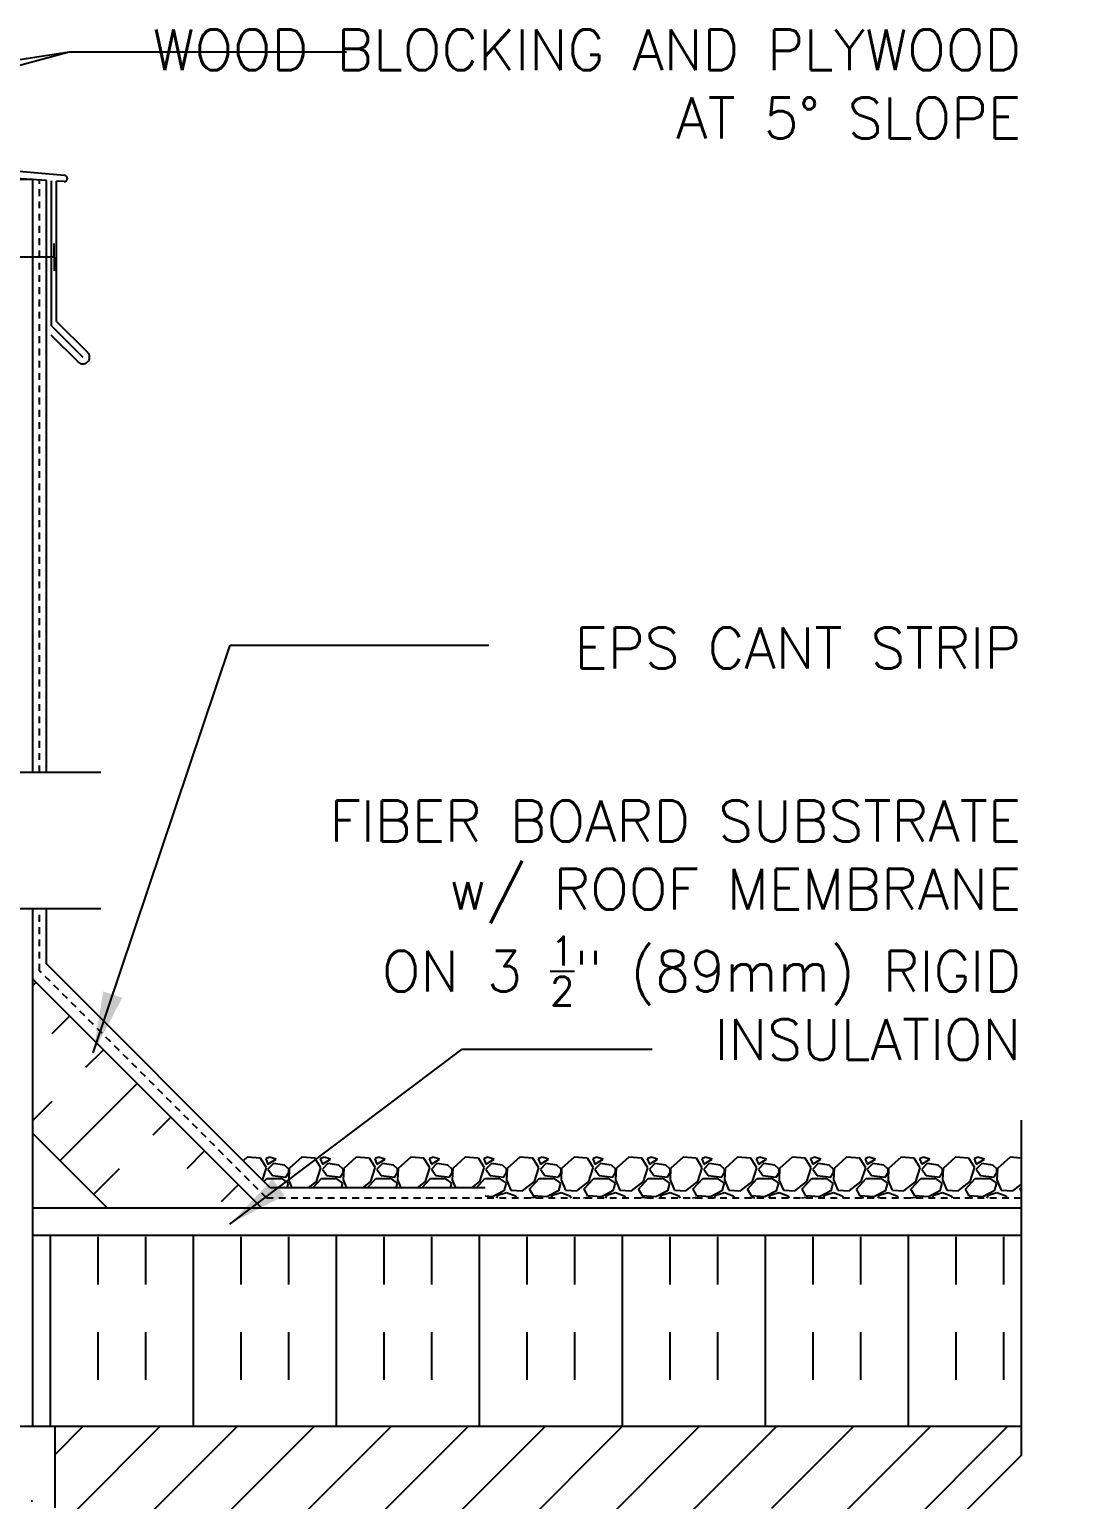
# Model space of a CAD drawing. Header units: inches. Extents: x 108 to 209, y 133 to 211.
# Drawn here: x 189.43 to 208.64, y 183.42 to 210.4 of the extents above; entities that cross this region are included whole.
import ezdxf

# ---------------------------------------------------------------- set-up
doc = ezdxf.new("R2010")
doc.units = ezdxf.units.IN
doc.header["$LTSCALE"] = 0.5
doc.header["$MEASUREMENT"] = 0
doc.linetypes.add('DASHED2', pattern=[0.375, 0.25, -0.125])
for name, color, linetype in [('HATCH', 12, 'Continuous'), ('line25', 2, 'Continuous'), ('LINE50', 5, 'Continuous'), ('LINE9', 9, 'Continuous'), ('TEXT', 4, 'Continuous')]:
    doc.layers.add(name, color=color, linetype=linetype)
doc.styles.add('DIM', font='romans.shx', dxfattribs={"width": 0.7})
doc.styles.add('ROMANS', font='romans.shx', dxfattribs={"height": 0.75})
doc.dimstyles.new('ext_12', dxfattribs={"dimscale": 12, "dimtxt": 0.09375, "dimasz": 0.09375, "dimexe": 0.09375, "dimexo": 0.0625, "dimgap": 0.0625, "dimtad": 1, "dimdec": 1, "dimzin": 3, "dimdsep": 46, "dimlunit": 4, "dimtxsty": 'DIM', "dimcen": 0.09, "dimdle": 0.09375, "dimclrt": 4, "dimadec": 0, "dimazin": 0, "dimtfac": 1, "dimtdec": 1, "dimtmove": 2, "dimatfit": 3, "dimfxl": 1, "dimfrac": 2, "dimtolj": 1, "dimtzin": 0, "dimarcsym": 0})

msp = doc.modelspace()

# ---------------------------------------------------------------- hatches: boundary and pattern name
at = {"layer": 'HATCH'}
h = msp.add_hatch(dxfattribs=at)
h.set_pattern_fill('AR-CONC', color=256, scale=0.5)
h.set_pattern_definition([(50, (0, 0), (3.5863, -0.31376), [0.375, -4.125]), (355, (0, 0), (-0.693757, 3.76096), [0.3, -3.3]), (100.4514, (0.299, -0.026), (2.892544, 3.4472), [0.3187, -3.50571]), (46.1842, (0, 1), (5.33621, -0.827596), [0.5625, -6.1875]), (96.6356, (0.4447, 0.931), (4.67331, 4.87059), [0.47805, -5.25857]), (351.1842, (0, 1), (4.67331, 4.87059), [0.45, -4.95]), (21, (0.5, 0.75), (2.984535, -2.013094), [0.375, -4.125]), (326, (0.5, 0.75), (1.216577, 3.62575), [0.3, -3.3]), (71.4514, (0.7487, 0.5822), (4.20111, 1.612656), [0.3187, -3.50571]), (37.5, (0, 0), (0.060799, 1.664469), [0, -3.26, 0, -3.35, 0, -3.3125]), (7.5, (0, 0), (1.315348, 1.972059), [0, -1.91, 0, -3.185, 0, -1.2625]), (327.5, (-1.115, 0), (2.669112, -0.1127744), [0, -1.25, 0, -3.9, 0, -5.175]), (317.5, (-1.615, 0), (2.91593, 0.500525), [0, -1.625, 0, -2.59, 0, -3.675])])
edge = h.paths.add_edge_path()
edge.add_arc((186.024, 160.677), 0.5, 46.2109, 66.4218)
edge.add_line((186.224, 161.135), (186.134, 161.135))
edge.add_line((186.134, 161.135), (186.134, 161.177))
edge.add_arc((186.274, 161.384), 0.25, 180, 235.9442, ccw=False)
edge.add_line((186.024, 161.384), (186.024, 161.451))
edge.add_arc((186.087, 161.451), 0.0625, 90, 180, ccw=False)
edge.add_line((186.087, 161.514), (186.134, 161.514))
edge.add_line((186.134, 161.514), (186.134, 161.584))
edge.add_line((186.134, 161.584), (186.029, 161.584))
edge.add_arc((186.152, 161.926), 0.364, 214.9775, 250.3387, ccw=False)
edge.add_arc((185.229, 161.315), 0.743, 32.7919, 73.8107)
edge.add_spline(control_points=[(185.436, 162.029), (183.998, 162.35)], knot_values=[0, 0, 1, 1], degree=1, periodic=0)
edge.add_arc((183.442, 159.418), 2.984, 79.2546, 90.0995)
edge.add_line((183.437, 162.402), (182.37, 162.418))
edge.add_line((182.37, 162.418), (181.304, 162.402))
edge.add_arc((181.298, 159.418), 2.984, 89.9005, 100.7454)
edge.add_spline(control_points=[(180.742, 162.35), (179.305, 162.029)], knot_values=[0, 0, 1, 1], degree=1, periodic=0)
edge.add_arc((179.512, 161.315), 0.743, 106.1893, 147.2081)
edge.add_arc((178.589, 161.926), 0.364, 289.6613, 325.0225, ccw=False)
edge.add_line((178.711, 161.584), (178.606, 161.584))
edge.add_line((178.606, 161.584), (178.606, 161.514))
edge.add_line((178.606, 161.514), (178.654, 161.514))
edge.add_arc((178.654, 161.451), 0.0625, 0, 90, ccw=False)
edge.add_line((178.716, 161.451), (178.716, 161.384))
edge.add_arc((178.466, 161.384), 0.25, 304.0558, 360, ccw=False)
edge.add_line((178.606, 161.177), (178.606, 161.135))
edge.add_line((178.606, 161.135), (178.516, 161.135))
edge.add_arc((178.716, 160.677), 0.5, 113.5782, 133.7891)
edge.add_line((178.37, 161.038), (178.37, 158.267))
edge.add_line((178.37, 158.267), (181.37, 158.267))
edge.add_line((181.37, 158.267), (182.37, 159.267))
edge.add_line((182.37, 159.267), (182.37, 158.267))
edge.add_line((182.37, 158.267), (182.37, 157.267))
edge.add_line((182.37, 157.267), (183.37, 158.267))
edge.add_line((183.37, 158.267), (186.37, 158.267))
edge.add_line((186.37, 158.267), (186.37, 161.038))
h.paths.add_polyline_path([(186.37, 167.264), (186.37, 168.024), (186.285, 167.763, -0.6), (186.185, 167.763), (186.136, 167.913), (186.01, 167.913, -0.414214), (185.96, 167.963), (185.96, 167.993), (185.86, 167.993), (185.86, 169.595, -0.380392), (185.567, 169.89, 2.087231), (185.133, 169.665, -1), (184.97, 169.256, -0.21345), (184.578, 169.646, -0.068226), (184.442, 170.274, 1.753171), (183.991, 169.977, -0.940793), (183.788, 169.594, -0.173075), (183.442, 169.96), (183.299, 170.347, 1.612474), (182.868, 169.988, -0.734872), (182.844, 169.477, -0.068475), (182.37, 169.414, -0.068475), (181.896, 169.477, -0.734872), (181.873, 169.988, 1.612474), (181.441, 170.347), (181.299, 169.96, -0.173075), (180.953, 169.594, -0.940793), (180.749, 169.977, 1.753171), (180.298, 170.274, -0.068226), (180.163, 169.646, -0.21345), (179.771, 169.256, -1), (179.607, 169.665, 2.087231), (179.173, 169.89, -0.380397), (178.88, 169.595), (178.88, 167.993), (178.78, 167.993), (178.78, 167.963, -0.414214), (178.73, 167.913), (178.604, 167.913), (178.555, 167.763, -0.6), (178.455, 167.763), (178.37, 168.024), (178.37, 167.264), (178.37, 165.23, 0.088416), (178.516, 165.133), (178.606, 165.133), (178.606, 165.091, -0.249069), (178.716, 164.884), (178.716, 164.816, -0.414214), (178.654, 164.754), (178.606, 164.754), (178.606, 164.684), (178.711, 164.684, 0.085348), (179.041, 164.759, -0.669601), (179.173, 164.639, 2.087231), (179.607, 164.864, -1), (179.771, 165.272, -0.21345), (180.163, 164.883, -0.068226), (180.298, 164.255, 1.753171), (180.749, 164.552, -0.940793), (180.953, 164.935, -0.173075), (181.299, 164.569), (181.441, 164.182, 1.612474), (181.873, 164.541, -0.734872), (181.896, 165.052, -0.068475), (182.37, 165.114, -0.068475), (182.844, 165.052, -0.734872), (182.868, 164.541, 1.612474), (183.299, 164.182), (183.442, 164.569, -0.173075), (183.788, 164.935, -0.940793), (183.991, 164.552, 1.753171), (184.442, 164.255, -0.068226), (184.578, 164.883, -0.21345), (184.97, 165.272, -1), (185.133, 164.864, 2.087231), (185.567, 164.639, -0.669601), (185.7, 164.759, 0.085348), (186.029, 164.684), (186.134, 164.684), (186.134, 164.754), (186.087, 164.754, -0.414214), (186.024, 164.816), (186.024, 164.884, -0.249069), (186.134, 165.091), (186.134, 165.133), (186.224, 165.133, 0.088416), (186.37, 165.23)])
h.paths.add_polyline_path([(182.294, 171.991, 0.225652), (181.919, 172.366), (179.255, 172.366, 0.225652), (178.88, 171.991), (178.88, 171.15, 0.225652), (179.255, 170.775), (181.919, 170.775, 0.225652), (182.294, 171.15)])
h.paths.add_polyline_path([(182.294, 173.773, 0.225652), (181.919, 174.148), (179.255, 174.148, 0.225652), (178.88, 173.773), (178.88, 172.932, 0.225652), (179.255, 172.557), (181.919, 172.557, 0.225652), (182.294, 172.932)])
h.paths.add_polyline_path([(185.86, 173.773, 0.225652), (185.485, 174.148), (182.822, 174.148, 0.225652), (182.447, 173.773), (182.447, 172.932, 0.225652), (182.822, 172.557), (185.485, 172.557, 0.225652), (185.86, 172.932)])
h.paths.add_polyline_path([(185.86, 171.991, 0.225652), (185.485, 172.366), (182.822, 172.366, 0.225652), (182.447, 171.991), (182.447, 171.15, 0.225652), (182.822, 170.775), (185.485, 170.775, 0.225652), (185.86, 171.15)])
h.paths.add_polyline_path([(185.86, 175.952), (185.74, 176.152), (185.74, 176.264), (186.37, 176.264), (186.37, 176.764), (186.058, 176.764, -0.112934), (185.976, 176.783, 0.172189), (185.937, 176.75, 0.520567), (185.734, 176.75, 0.520567), (185.527, 176.75, 0.520567), (185.389, 176.75, 0.520567), (185.251, 176.75, 0.520567), (184.852, 176.75, 0.520567), (184.692, 176.75, 0.520567), (184.471, 176.75, 0.520567), (184.19, 176.75, 0.520567), (184.004, 176.75, 0.520567), (183.777, 176.75, 0.507124), (183.558, 176.75, 0.507124), (183.339, 176.75, 0.520567), (183.112, 176.75, 0.520567), (182.925, 176.75, 0.520567), (182.645, 176.75, 0.520567), (182.423, 176.75, 0.520567), (182.263, 176.75, 0.520567), (181.865, 176.75, 0.520567), (181.727, 176.75, 0.520567), (181.589, 176.75, 0.520567), (181.382, 176.75, 0.520567), (181.178, 176.75, 0.498871), (181.058, 176.764, 0.507124), (180.839, 176.764, 0.520567), (180.612, 176.764, 0.520567), (180.425, 176.764, 0.520567), (180.145, 176.764, 0.520567), (179.923, 176.764, 0.520567), (179.763, 176.764, 0.520567), (179.365, 176.764, 0.520567), (179.227, 176.764, 0.520567), (179.089, 176.764, 0.520567), (178.882, 176.764, 0.344539), (178.735, 176.809), (178.735, 176.639), (178.37, 176.639), (178.37, 176.264), (179, 176.264), (179, 176.152), (178.88, 175.952), (178.88, 174.483, 0.268156), (179.041, 174.335), (185.699, 174.335, 0.268138), (185.86, 174.483)])
h.paths.add_polyline_path([(186.222, 179.483), (186.347, 181.27, 0.932515), (186.399, 182.016), (186.591, 184.764), (178.939, 184.764, 0.366745), (178.696, 184.553), (178.696, 183.569), (178.735, 183.569), (178.735, 182.369), (178.37, 182.369), (178.37, 181.619), (178.735, 181.619), (178.735, 180.419), (178.37, 180.419), (178.37, 179.669), (178.735, 179.669), (178.735, 178.469), (178.37, 178.469), (178.37, 177.719), (178.735, 177.719), (178.735, 176.809, -0.344539), (178.882, 176.764, -0.520567), (179.089, 176.764, -0.520567), (179.227, 176.764, -0.520567), (179.365, 176.764, -0.520567), (179.763, 176.764, -0.520567), (179.923, 176.764, -0.520567), (180.145, 176.764, -0.520567), (180.425, 176.764, -0.520567), (180.612, 176.764, -0.520567), (180.839, 176.764, -0.507124), (181.058, 176.764, -0.498871), (181.178, 176.75, -0.520567), (181.382, 176.75, -0.520567), (181.589, 176.75, -0.520567), (181.727, 176.75, -0.520567), (181.865, 176.75, -0.520567), (182.263, 176.75, -0.520567), (182.423, 176.75, -0.520567), (182.645, 176.75, -0.520567), (182.925, 176.75, -0.520567), (183.112, 176.75, -0.520567), (183.339, 176.75, -0.507124), (183.558, 176.75, -0.507124), (183.777, 176.75, -0.520567), (184.004, 176.75, -0.520567), (184.19, 176.75, -0.520567), (184.471, 176.75, -0.520567), (184.692, 176.75, -0.520567), (184.852, 176.75, -0.520567), (185.251, 176.75, -0.520567), (185.389, 176.75, -0.520567), (185.527, 176.75, -0.520567), (185.734, 176.75, -0.520567), (185.937, 176.75, -0.172189), (185.976, 176.783, -0.797051), (186.058, 177.139)])
h.paths.add_polyline_path([(189.898, 183.264, 0.559194), (187.667, 179.635, 1.788289)])
h.paths.add_polyline_path([(189.898, 183.264), (189.898, 184.764), (187.869, 184.764), (187.869, 184.367), (187.775, 184.179), (187.682, 184.367), (187.682, 184.764), (186.591, 184.764), (186.399, 182.016, -0.932515), (186.347, 181.27), (186.222, 179.483), (187.667, 179.635, -0.559194)])
h.paths.add_polyline_path([(186.37, 187.299, 0.088416), (186.224, 187.396), (186.134, 187.396), (186.134, 187.438, -0.249069), (186.024, 187.645), (186.024, 187.713, -0.414214), (186.087, 187.775), (186.134, 187.775), (186.134, 187.845), (186.029, 187.845, 0.085348), (185.7, 187.77, -0.669601), (185.567, 187.89, 2.087231), (185.133, 187.665, -1), (184.97, 187.256, -0.21345), (184.578, 187.646, -0.069923), (184.441, 188.289, 1.702394), (183.991, 187.977, -0.940793), (183.788, 187.594, -0.173075), (183.442, 187.96), (183.299, 188.347, 1.612474), (182.868, 187.988, -0.734872), (182.844, 187.477, -0.068475), (182.37, 187.414, -0.068475), (181.896, 187.477, -0.734872), (181.873, 187.988, 1.612474), (181.441, 188.347), (181.299, 187.96, -0.173075), (180.953, 187.594, -0.940793), (180.749, 187.977, 1.702394), (180.3, 188.289, -0.069923), (180.163, 187.646, -0.21345), (179.771, 187.256, -1), (179.607, 187.665, 2.087231), (179.173, 187.89, -0.669601), (179.041, 187.77, 0.085348), (178.711, 187.845), (178.606, 187.845), (178.606, 187.775), (178.654, 187.775, -0.414214), (178.716, 187.713), (178.716, 187.645, -0.249069), (178.606, 187.438), (178.606, 187.396), (178.516, 187.396, 0.088416), (178.37, 187.299), (178.37, 185.264), (178.37, 183.569), (178.446, 183.569), (178.446, 184.571, -0.379483), (178.938, 185.014), (187.058, 185.014), (187.058, 185.264), (186.37, 185.264)])
edge = h.paths.add_edge_path()
edge.add_arc((186.024, 199.676), 0.5, 46.2109, 66.4218)
edge.add_line((186.224, 200.135), (186.134, 200.135))
edge.add_line((186.134, 200.135), (186.134, 200.176))
edge.add_arc((186.274, 200.383), 0.25, 180, 235.9442, ccw=False)
edge.add_line((186.024, 200.383), (186.024, 200.451))
edge.add_arc((186.087, 200.451), 0.0625, 90, 180, ccw=False)
edge.add_line((186.087, 200.513), (186.134, 200.513))
edge.add_line((186.134, 200.513), (186.134, 200.583))
edge.add_line((186.134, 200.583), (186.029, 200.583))
edge.add_arc((186.152, 200.926), 0.364, 212.0424, 250.3387, ccw=False)
edge.add_arc((185.229, 200.315), 0.743, 34.228, 73.8107)
edge.add_spline(control_points=[(185.436, 201.029), (183.998, 201.349)], knot_values=[0, 0, 1, 1], degree=1, periodic=0)
edge.add_arc((183.442, 198.418), 2.984, 79.2546, 90.0995)
edge.add_line((183.437, 201.402), (182.37, 201.417))
edge.add_line((182.37, 201.417), (181.304, 201.402))
edge.add_arc((181.298, 198.418), 2.984, 89.9005, 100.7454)
edge.add_spline(control_points=[(180.742, 201.349), (179.305, 201.029)], knot_values=[0, 0, 1, 1], degree=1, periodic=0)
edge.add_arc((179.512, 200.315), 0.743, 106.1893, 145.772)
edge.add_arc((178.589, 200.926), 0.364, 289.6613, 327.9576, ccw=False)
edge.add_line((178.711, 200.583), (178.606, 200.583))
edge.add_line((178.606, 200.583), (178.606, 200.513))
edge.add_line((178.606, 200.513), (178.654, 200.513))
edge.add_arc((178.654, 200.451), 0.0625, 0, 90, ccw=False)
edge.add_line((178.716, 200.451), (178.716, 200.383))
edge.add_arc((178.466, 200.383), 0.25, 304.0558, 360, ccw=False)
edge.add_line((178.606, 200.176), (178.606, 200.135))
edge.add_line((178.606, 200.135), (178.516, 200.135))
edge.add_arc((178.716, 199.676), 0.5, 113.5782, 133.7891)
edge.add_line((178.37, 200.037), (178.37, 196.767))
edge.add_line((178.37, 196.767), (181.589, 196.767))
edge.add_line((181.589, 196.767), (182.589, 197.767))
edge.add_line((182.589, 197.767), (182.589, 195.767))
edge.add_line((182.589, 195.767), (183.589, 196.767))
edge.add_line((183.589, 196.767), (186.37, 196.767))
edge.add_line((186.37, 196.767), (186.37, 200.037))
h.paths.add_polyline_path([(184.97, 204.272, -1), (185.133, 203.863, 2.087231), (185.567, 203.639, -0.669601), (185.7, 203.759, 0.085348), (186.029, 203.683), (186.134, 203.683), (186.134, 203.753), (186.087, 203.753, -0.414214), (186.024, 203.816), (186.024, 203.883, -0.249069), (186.134, 204.091), (186.134, 204.132), (186.224, 204.132, 0.088416), (186.37, 204.23), (186.37, 204.857, 0.259173), (185.919, 204.638, 0.520567), (185.419, 204.638, 0.520567), (185.032, 204.638, 0.336749), (184.37, 204.743, 0.336749), (183.708, 204.638, 0.520567), (183.321, 204.638, 0.520567), (182.822, 204.638, 0.520567), (181.975, 204.638, 0.520567), (181.693, 204.638, 0.520567), (180.798, 204.638, 0.520567), (180.059, 204.638, 0.520567), (179.366, 204.638, 0.520567), (179.145, 204.638, 0.321585), (178.37, 204.663), (178.37, 204.23, 0.088416), (178.516, 204.132), (178.606, 204.132), (178.606, 204.091, -0.249069), (178.716, 203.883), (178.716, 203.816, -0.414214), (178.654, 203.753), (178.606, 203.753), (178.606, 203.683), (178.711, 203.683, 0.085348), (179.041, 203.759, -0.669601), (179.173, 203.639, 2.087231), (179.607, 203.863, -1), (179.771, 204.272, -0.21345), (180.163, 203.883, -0.069923), (180.3, 203.239, 1.629604), (180.771, 203.54, -1.059167), (180.977, 203.922, -0.16372), (181.299, 203.568), (181.441, 203.181, 1.612474), (181.873, 203.541, -0.734872), (181.896, 204.052, -0.068475), (182.37, 204.114, -0.068475), (182.844, 204.052, -0.734872), (182.868, 203.541, 1.612474), (183.299, 203.181), (183.442, 203.568, -0.16372), (183.764, 203.922, -1.059167), (183.97, 203.54, 1.629604), (184.441, 203.239, -0.069923), (184.578, 203.883, -0.21345)])
h = msp.add_hatch(dxfattribs=at)
h.set_pattern_fill('INSUL', color=256, scale=7, angle=45, style=0)
h.set_pattern_definition([(45, (82.1921, 29.8633), (-1.856155, 1.856155), []), (45, (81.5734, 30.482), (-1.856155, 1.856155), [0.875, -0.875]), (45, (80.9547, 31.1008), (-1.856155, 1.856155), [0.875, -0.875])])
h.paths.add_polyline_path([(190.744, 188.889), (193.572, 188.889), (189.495, 192.966), (189.495, 190.138)])
h = msp.add_hatch(dxfattribs=at)
h.set_pattern_fill('INSUL', color=256, scale=7, angle=90, style=0)
h.set_pattern_definition([(90, (82.1921, 29.8633), (-2.625, 2e-16), []), (90, (81.3171, 29.8633), (-2.625, 2e-16), [0.875, -0.875]), (90, (80.4421, 29.8633), (-2.625, 2e-16), [0.875, -0.875])])
h.paths.add_polyline_path([(189.495, 188.264), (189.495, 184.764), (207.635, 184.764), (207.635, 188.264)])
h = msp.add_hatch(dxfattribs=at)
h.set_pattern_fill('ANSI31', color=256, scale=8, style=0)
h.paths.add_polyline_path([(207.635, 178.991, -0.545356), (208.512, 183.102), (208.635, 183.226), (207.635, 183.226), (206.635, 183.226), (207.635, 184.226), (207.635, 184.764), (190.898, 184.764), (189.898, 184.764), (189.898, 183.264, -1.788289), (187.667, 179.635), (186.222, 179.483), (186.058, 177.139, 1), (186.058, 176.764), (207.635, 176.764)])
h.paths.add_polyline_path([(193.898, 180.764, -1), (198.898, 180.764, -1)], flags=16)
h.paths.add_polyline_path([(200.398, 180.764, -1), (205.398, 180.764, -1)], flags=16)

# ---------------------------------------------------------------- linework, layer by layer
for p, q in [((190.077, 207.72), (175.558, 208.991)), ((189.745, 207.626), (188.438, 207.717)), ((189.745, 196.767), (189.745, 207.626)), ((189.839, 204.958), (189.839, 207.619)), ((190.07, 207.607), (189.933, 207.615)), ((189.933, 205.041), (189.933, 207.615)), ((189.839, 204.958), (190.413, 204.384)), ((189.933, 205.041), (190.501, 204.473)), ((189.826, 204.795), (190.325, 204.296)), ((189.745, 193.247), (189.745, 194.267)), ((193.852, 189.139), (189.745, 193.247)), ((193.432, 189.703), (193.357, 189.635)), ((193.672, 189.682), (193.432, 189.702)), ((193.842, 189.703), (193.772, 189.673)), ((193.962, 189.663), (193.842, 189.703)), ((194.432, 189.703), (194.202, 189.493)), ((194.672, 189.682), (194.432, 189.702)), ((194.842, 189.703), (194.772, 189.673)), ((194.962, 189.663), (194.842, 189.703)), ((195.432, 189.703), (195.202, 189.493)), ((195.672, 189.682), (195.432, 189.702)), ((195.842, 189.703), (195.772, 189.673)), ((195.962, 189.663), (195.842, 189.703)), ((196.432, 189.703), (196.202, 189.493)), ((196.672, 189.682), (196.432, 189.702)), ((196.842, 189.703), (196.772, 189.673)), ((196.962, 189.663), (196.842, 189.703)), ((197.432, 189.703), (197.202, 189.493)), ((197.672, 189.682), (197.432, 189.702)), ((197.842, 189.703), (197.772, 189.673)), ((197.962, 189.663), (197.842, 189.703)), ((198.432, 189.703), (198.202, 189.493)), ((198.672, 189.682), (198.432, 189.702)), ((198.842, 189.703), (198.772, 189.673)), ((198.962, 189.663), (198.842, 189.703)), ((199.432, 189.703), (199.202, 189.493)), ((199.672, 189.682), (199.432, 189.702)), ((199.842, 189.703), (199.772, 189.673)), ((199.962, 189.663), (199.842, 189.703)), ((200.432, 189.703), (200.202, 189.493)), ((200.672, 189.682), (200.432, 189.702)), ((200.842, 189.703), (200.772, 189.673)), ((200.962, 189.663), (200.842, 189.703)), ((201.432, 189.703), (201.202, 189.493)), ((201.672, 189.682), (201.432, 189.702)), ((201.842, 189.703), (201.772, 189.673)), ((201.962, 189.663), (201.842, 189.703)), ((202.432, 189.703), (202.202, 189.493)), ((202.672, 189.682), (202.432, 189.702)), ((202.842, 189.703), (202.772, 189.673)), ((202.962, 189.663), (202.842, 189.703)), ((203.432, 189.703), (203.202, 189.493)), ((203.672, 189.682), (203.432, 189.702)), ((203.842, 189.703), (203.772, 189.673)), ((203.962, 189.663), (203.842, 189.703)), ((204.432, 189.703), (204.202, 189.493)), ((204.672, 189.682), (204.432, 189.702)), ((204.842, 189.703), (204.772, 189.673)), ((204.962, 189.663), (204.842, 189.703)), ((205.432, 189.703), (205.202, 189.493)), ((205.672, 189.682), (205.432, 189.702)), ((205.842, 189.703), (205.772, 189.673)), ((205.962, 189.663), (205.842, 189.703)), ((206.432, 189.703), (206.202, 189.493)), ((206.672, 189.682), (206.432, 189.702)), ((206.842, 189.703), (206.772, 189.673)), ((206.962, 189.663), (206.842, 189.703)), ((207.432, 189.703), (207.202, 189.493)), ((207.635, 189.686), (207.432, 189.702)), ((193.784, 189.504), (193.674, 189.684)), ((193.711, 189.281), (193.782, 189.503)), ((193.772, 189.673), (193.812, 189.573)), ((193.812, 189.573), (193.962, 189.663)), ((193.912, 189.583), (193.812, 189.483)), ((193.812, 189.484), (193.892, 189.364)), ((194.113, 189.554), (193.913, 189.584)), ((194.194, 189.482), (194.114, 189.552)), ((194.142, 189.333), (194.192, 189.423)), ((194.202, 189.494), (194.192, 189.284)), ((194.192, 189.423), (194.192, 189.483)), ((194.784, 189.504), (194.674, 189.684)), ((194.702, 189.253), (194.782, 189.503)), ((194.772, 189.673), (194.812, 189.573)), ((194.812, 189.573), (194.962, 189.663)), ((194.912, 189.583), (194.812, 189.483)), ((194.812, 189.484), (194.892, 189.364)), ((195.113, 189.554), (194.913, 189.584)), ((195.194, 189.482), (195.114, 189.552)), ((195.142, 189.333), (195.192, 189.423)), ((195.202, 189.494), (195.192, 189.284)), ((195.192, 189.423), (195.192, 189.483)), ((195.784, 189.504), (195.674, 189.684)), ((195.702, 189.253), (195.782, 189.503)), ((195.772, 189.673), (195.812, 189.573)), ((195.812, 189.573), (195.962, 189.663)), ((195.912, 189.583), (195.812, 189.483)), ((195.812, 189.484), (195.892, 189.364)), ((196.113, 189.554), (195.913, 189.584)), ((196.194, 189.482), (196.114, 189.552)), ((196.142, 189.333), (196.192, 189.423)), ((196.202, 189.494), (196.192, 189.284)), ((196.192, 189.423), (196.192, 189.483)), ((196.784, 189.504), (196.674, 189.684)), ((196.702, 189.253), (196.782, 189.503)), ((196.772, 189.673), (196.812, 189.573)), ((196.812, 189.573), (196.962, 189.663)), ((196.912, 189.583), (196.812, 189.483)), ((196.812, 189.484), (196.892, 189.364)), ((197.113, 189.554), (196.913, 189.584)), ((197.194, 189.482), (197.114, 189.552)), ((197.142, 189.333), (197.192, 189.423)), ((197.202, 189.494), (197.192, 189.284)), ((197.192, 189.423), (197.192, 189.483)), ((197.784, 189.504), (197.674, 189.684)), ((197.702, 189.253), (197.782, 189.503)), ((197.772, 189.673), (197.812, 189.573)), ((197.812, 189.573), (197.962, 189.663)), ((197.912, 189.583), (197.812, 189.483)), ((197.812, 189.484), (197.892, 189.364)), ((198.113, 189.554), (197.913, 189.584)), ((198.194, 189.482), (198.114, 189.552)), ((198.142, 189.333), (198.192, 189.423)), ((198.202, 189.494), (198.192, 189.284)), ((198.192, 189.423), (198.192, 189.483)), ((198.784, 189.504), (198.674, 189.684)), ((198.702, 189.253), (198.782, 189.503)), ((198.772, 189.673), (198.812, 189.573)), ((198.812, 189.573), (198.962, 189.663)), ((198.912, 189.583), (198.812, 189.483)), ((198.812, 189.484), (198.892, 189.364)), ((199.113, 189.554), (198.913, 189.584)), ((199.194, 189.482), (199.114, 189.552)), ((199.142, 189.333), (199.192, 189.423)), ((199.202, 189.494), (199.192, 189.284)), ((199.192, 189.423), (199.192, 189.483)), ((199.784, 189.504), (199.674, 189.684)), ((199.702, 189.253), (199.782, 189.503)), ((199.772, 189.673), (199.812, 189.573)), ((199.812, 189.573), (199.962, 189.663)), ((199.912, 189.583), (199.812, 189.483)), ((199.812, 189.484), (199.892, 189.364)), ((200.113, 189.554), (199.913, 189.584)), ((200.194, 189.482), (200.114, 189.552)), ((200.142, 189.333), (200.192, 189.423)), ((200.202, 189.494), (200.192, 189.284)), ((200.192, 189.423), (200.192, 189.483)), ((200.784, 189.504), (200.674, 189.684)), ((200.702, 189.253), (200.782, 189.503)), ((200.772, 189.673), (200.812, 189.573)), ((200.812, 189.573), (200.962, 189.663)), ((200.912, 189.583), (200.812, 189.483)), ((200.812, 189.484), (200.892, 189.364)), ((201.113, 189.554), (200.913, 189.584)), ((201.194, 189.482), (201.114, 189.552)), ((201.142, 189.333), (201.192, 189.423)), ((201.202, 189.494), (201.192, 189.284)), ((201.192, 189.423), (201.192, 189.483)), ((201.784, 189.504), (201.674, 189.684)), ((201.702, 189.253), (201.782, 189.503)), ((201.772, 189.673), (201.812, 189.573)), ((201.812, 189.573), (201.962, 189.663)), ((201.912, 189.583), (201.812, 189.483)), ((201.812, 189.484), (201.892, 189.364)), ((202.113, 189.554), (201.913, 189.584)), ((202.194, 189.482), (202.114, 189.552)), ((202.142, 189.333), (202.192, 189.423)), ((202.202, 189.494), (202.192, 189.284)), ((202.192, 189.423), (202.192, 189.483)), ((202.784, 189.504), (202.674, 189.684)), ((202.702, 189.253), (202.782, 189.503)), ((202.772, 189.673), (202.812, 189.573)), ((202.812, 189.573), (202.962, 189.663)), ((202.912, 189.583), (202.812, 189.483)), ((202.812, 189.484), (202.892, 189.364)), ((203.113, 189.554), (202.913, 189.584)), ((203.194, 189.482), (203.114, 189.552)), ((203.142, 189.333), (203.192, 189.423)), ((203.202, 189.494), (203.192, 189.284)), ((203.192, 189.423), (203.192, 189.483)), ((203.784, 189.504), (203.674, 189.684)), ((203.702, 189.253), (203.782, 189.503)), ((203.772, 189.673), (203.812, 189.573)), ((203.812, 189.573), (203.962, 189.663)), ((203.912, 189.583), (203.812, 189.483)), ((203.812, 189.484), (203.892, 189.364)), ((204.113, 189.554), (203.913, 189.584)), ((204.194, 189.482), (204.114, 189.552)), ((204.142, 189.333), (204.192, 189.423)), ((204.202, 189.494), (204.192, 189.284)), ((204.192, 189.423), (204.192, 189.483)), ((204.784, 189.504), (204.674, 189.684)), ((204.702, 189.253), (204.782, 189.503)), ((204.772, 189.673), (204.812, 189.573)), ((204.812, 189.573), (204.962, 189.663)), ((204.912, 189.583), (204.812, 189.483)), ((204.812, 189.484), (204.892, 189.364)), ((205.113, 189.554), (204.913, 189.584)), ((205.194, 189.482), (205.114, 189.552)), ((205.142, 189.333), (205.192, 189.423)), ((205.202, 189.494), (205.192, 189.284)), ((205.192, 189.423), (205.192, 189.483)), ((205.784, 189.504), (205.674, 189.684)), ((205.702, 189.253), (205.782, 189.503)), ((205.772, 189.673), (205.812, 189.573)), ((205.812, 189.573), (205.962, 189.663)), ((205.912, 189.583), (205.812, 189.483)), ((205.812, 189.484), (205.892, 189.364)), ((206.113, 189.554), (205.913, 189.584)), ((206.194, 189.482), (206.114, 189.552)), ((206.142, 189.333), (206.192, 189.423)), ((206.202, 189.494), (206.192, 189.284)), ((206.192, 189.423), (206.192, 189.483)), ((206.784, 189.504), (206.674, 189.684)), ((206.702, 189.253), (206.782, 189.503)), ((206.772, 189.673), (206.812, 189.573)), ((206.812, 189.573), (206.962, 189.663)), ((206.912, 189.583), (206.812, 189.483)), ((206.812, 189.484), (206.892, 189.364)), ((207.113, 189.554), (206.913, 189.584)), ((207.194, 189.482), (207.114, 189.552)), ((207.142, 189.333), (207.192, 189.423)), ((207.202, 189.494), (207.192, 189.284)), ((207.192, 189.423), (207.192, 189.483)), ((193.738, 189.253), (193.792, 189.313)), ((193.792, 189.313), (194.052, 189.313)), ((193.892, 189.363), (194.142, 189.333)), ((194.052, 189.315), (194.182, 189.225)), ((194.182, 189.223), (194.158, 189.139)), ((194.191, 189.285), (194.252, 189.139)), ((194.554, 189.139), (194.702, 189.254)), ((194.636, 189.139), (194.792, 189.313)), ((194.792, 189.313), (195.052, 189.313)), ((194.892, 189.363), (195.142, 189.333)), ((195.052, 189.315), (195.182, 189.225)), ((195.182, 189.223), (195.158, 189.139)), ((195.191, 189.285), (195.252, 189.139)), ((195.554, 189.139), (195.702, 189.254)), ((195.636, 189.139), (195.792, 189.313)), ((195.792, 189.313), (196.052, 189.313)), ((195.892, 189.363), (196.142, 189.333)), ((196.052, 189.315), (196.182, 189.225)), ((196.182, 189.223), (196.158, 189.139)), ((196.191, 189.285), (196.252, 189.139)), ((196.554, 189.139), (196.702, 189.254)), ((196.636, 189.139), (196.792, 189.313)), ((196.792, 189.313), (197.052, 189.313)), ((196.892, 189.363), (197.142, 189.333)), ((197.052, 189.315), (197.182, 189.225)), ((197.182, 189.223), (197.158, 189.139)), ((197.191, 189.285), (197.252, 189.139)), ((197.554, 189.139), (197.702, 189.254)), ((197.636, 189.139), (197.792, 189.313)), ((197.792, 189.313), (198.052, 189.313)), ((197.892, 189.363), (198.142, 189.333)), ((198.052, 189.315), (198.182, 189.225)), ((198.182, 189.223), (198.142, 189.083)), ((198.191, 189.285), (198.271, 189.095)), ((198.482, 189.084), (198.702, 189.254)), ((198.612, 189.113), (198.792, 189.313)), ((198.792, 189.313), (199.052, 189.313)), ((198.892, 189.363), (199.142, 189.333)), ((199.052, 189.315), (199.182, 189.225)), ((199.182, 189.223), (199.142, 189.083)), ((199.191, 189.285), (199.271, 189.095)), ((199.482, 189.084), (199.702, 189.254)), ((199.612, 189.113), (199.792, 189.313)), ((199.792, 189.313), (200.052, 189.313)), ((199.892, 189.363), (200.142, 189.333)), ((200.052, 189.315), (200.182, 189.225)), ((200.182, 189.223), (200.142, 189.083)), ((200.191, 189.285), (200.271, 189.095)), ((200.482, 189.084), (200.702, 189.254)), ((200.612, 189.113), (200.792, 189.313)), ((200.792, 189.313), (201.052, 189.313)), ((200.892, 189.363), (201.142, 189.333)), ((201.052, 189.315), (201.182, 189.225)), ((201.182, 189.223), (201.142, 189.083)), ((201.191, 189.285), (201.271, 189.095)), ((201.482, 189.084), (201.702, 189.254)), ((201.612, 189.113), (201.792, 189.313)), ((201.792, 189.313), (202.052, 189.313)), ((201.892, 189.363), (202.142, 189.333)), ((202.052, 189.315), (202.182, 189.225)), ((202.182, 189.223), (202.142, 189.083)), ((202.191, 189.285), (202.271, 189.095)), ((202.482, 189.084), (202.702, 189.254)), ((202.612, 189.113), (202.792, 189.313)), ((202.792, 189.313), (203.052, 189.313)), ((202.892, 189.363), (203.142, 189.333)), ((203.052, 189.315), (203.182, 189.225)), ((203.182, 189.223), (203.142, 189.083)), ((203.191, 189.285), (203.271, 189.095)), ((203.482, 189.084), (203.702, 189.254)), ((203.612, 189.113), (203.792, 189.313)), ((203.792, 189.313), (204.052, 189.313)), ((203.892, 189.363), (204.142, 189.333)), ((204.052, 189.315), (204.182, 189.225)), ((204.182, 189.223), (204.142, 189.083)), ((204.191, 189.285), (204.271, 189.095)), ((204.482, 189.084), (204.702, 189.254)), ((204.612, 189.113), (204.792, 189.313)), ((204.792, 189.313), (205.052, 189.313)), ((204.892, 189.363), (205.142, 189.333)), ((205.052, 189.315), (205.182, 189.225)), ((205.182, 189.223), (205.142, 189.083)), ((205.191, 189.285), (205.271, 189.095)), ((205.482, 189.084), (205.702, 189.254)), ((205.612, 189.113), (205.792, 189.313)), ((205.792, 189.313), (206.052, 189.313)), ((205.892, 189.363), (206.142, 189.333)), ((206.052, 189.315), (206.182, 189.225)), ((206.182, 189.223), (206.142, 189.083)), ((206.191, 189.285), (206.271, 189.095)), ((206.482, 189.084), (206.702, 189.254)), ((206.612, 189.113), (206.792, 189.313)), ((206.792, 189.313), (207.052, 189.313)), ((206.892, 189.363), (207.142, 189.333)), ((207.052, 189.315), (207.182, 189.225)), ((207.182, 189.223), (207.142, 189.083)), ((207.191, 189.285), (207.271, 189.095)), ((207.482, 189.084), (207.635, 189.202)), ((197.801, 189.139), (193.852, 189.139)), ((197.801, 189.014), (197.801, 189.014)), ((197.932, 188.975), (197.801, 188.986)), ((198.143, 189.083), (197.933, 188.973)), ((198.01, 188.952), (198.032, 189.003)), ((198.032, 189.003), (198.192, 189.053)), ((198.192, 189.053), (198.352, 188.993)), ((198.272, 189.093), (198.482, 189.083)), ((198.352, 188.993), (198.371, 188.952)), ((198.703, 188.962), (198.602, 188.952)), ((198.684, 188.993), (198.614, 189.113)), ((198.932, 188.975), (198.682, 188.995)), ((198.75, 188.952), (198.702, 188.964)), ((199.143, 189.083), (198.933, 188.973)), ((199.01, 188.952), (199.032, 189.003)), ((199.032, 189.003), (199.192, 189.053)), ((199.192, 189.053), (199.352, 188.993)), ((199.272, 189.093), (199.482, 189.083)), ((199.352, 188.993), (199.371, 188.952)), ((199.703, 188.962), (199.602, 188.952)), ((199.684, 188.993), (199.614, 189.113)), ((199.932, 188.975), (199.682, 188.995)), ((199.75, 188.952), (199.702, 188.964)), ((200.143, 189.083), (199.933, 188.973)), ((200.01, 188.952), (200.032, 189.003)), ((200.032, 189.003), (200.192, 189.053)), ((200.192, 189.053), (200.352, 188.993)), ((200.272, 189.093), (200.482, 189.083)), ((200.352, 188.993), (200.371, 188.952)), ((200.703, 188.962), (200.602, 188.952)), ((200.684, 188.993), (200.614, 189.113)), ((200.932, 188.975), (200.682, 188.995)), ((200.75, 188.952), (200.702, 188.964)), ((201.143, 189.083), (200.933, 188.973)), ((201.01, 188.952), (201.032, 189.003)), ((201.032, 189.003), (201.192, 189.053)), ((201.192, 189.053), (201.352, 188.993)), ((201.272, 189.093), (201.482, 189.083)), ((201.352, 188.993), (201.371, 188.952)), ((201.703, 188.962), (201.602, 188.952)), ((201.684, 188.993), (201.614, 189.113)), ((201.932, 188.975), (201.682, 188.995)), ((201.75, 188.952), (201.702, 188.964)), ((202.143, 189.083), (201.933, 188.973)), ((202.01, 188.952), (202.032, 189.003)), ((202.032, 189.003), (202.192, 189.053)), ((202.192, 189.053), (202.352, 188.993)), ((202.272, 189.093), (202.482, 189.083)), ((202.352, 188.993), (202.371, 188.952)), ((202.703, 188.962), (202.602, 188.952)), ((202.684, 188.993), (202.614, 189.113)), ((202.932, 188.975), (202.682, 188.995)), ((202.75, 188.952), (202.702, 188.964)), ((203.143, 189.083), (202.933, 188.973)), ((203.01, 188.952), (203.032, 189.003)), ((203.032, 189.003), (203.192, 189.053)), ((203.192, 189.053), (203.352, 188.993)), ((203.272, 189.093), (203.482, 189.083)), ((203.352, 188.993), (203.371, 188.952)), ((203.703, 188.962), (203.602, 188.952)), ((203.684, 188.993), (203.614, 189.113)), ((203.932, 188.975), (203.682, 188.995)), ((203.75, 188.952), (203.702, 188.964)), ((204.143, 189.083), (203.933, 188.973)), ((204.01, 188.952), (204.032, 189.003)), ((204.032, 189.003), (204.192, 189.053)), ((204.192, 189.053), (204.352, 188.993)), ((204.272, 189.093), (204.482, 189.083)), ((204.352, 188.993), (204.371, 188.952)), ((204.703, 188.962), (204.602, 188.952)), ((204.684, 188.993), (204.614, 189.113)), ((204.932, 188.975), (204.682, 188.995)), ((204.75, 188.952), (204.702, 188.964)), ((205.143, 189.083), (204.933, 188.973)), ((205.01, 188.952), (205.032, 189.003)), ((205.032, 189.003), (205.192, 189.053)), ((205.192, 189.053), (205.352, 188.993)), ((205.272, 189.093), (205.482, 189.083)), ((205.352, 188.993), (205.371, 188.952)), ((205.703, 188.962), (205.602, 188.952)), ((205.684, 188.993), (205.614, 189.113)), ((205.932, 188.975), (205.682, 188.995)), ((205.75, 188.952), (205.702, 188.964)), ((206.143, 189.083), (205.933, 188.973)), ((206.01, 188.952), (206.032, 189.003)), ((206.032, 189.003), (206.192, 189.053)), ((206.192, 189.053), (206.352, 188.993)), ((206.272, 189.093), (206.482, 189.083)), ((206.352, 188.993), (206.371, 188.952)), ((206.703, 188.962), (206.602, 188.952)), ((206.684, 188.993), (206.614, 189.113)), ((206.932, 188.975), (206.682, 188.995)), ((206.75, 188.952), (206.702, 188.964)), ((207.143, 189.083), (206.933, 188.973)), ((207.01, 188.952), (207.032, 189.003)), ((207.032, 189.003), (207.192, 189.053)), ((207.192, 189.053), (207.352, 188.993)), ((207.272, 189.093), (207.482, 189.083)), ((207.352, 188.993), (207.371, 188.952)), ((207.635, 188.955), (207.602, 188.952)), ((207.612, 189.113), (207.635, 189.139)), ((207.635, 189.076), (207.614, 189.113))]:
    msp.add_line(p, q, dxfattribs=at)
for centre, radius, start, end in [((190.073, 207.664), 0.0568, 266.6389, 86.6389), ((190.413, 204.384), 0.125, 225, 45)]:
    msp.add_arc(centre, radius, start, end, dxfattribs=at)
at = {"layer": 'line25'}
for p, q in [((189.495, 207.643), (188.995, 207.643)), ((189.495, 196.767), (189.495, 207.643)), ((189.495, 184.764), (189.495, 194.267)), ((193.697, 188.764), (189.495, 192.966)), ((190.869, 188.764), (189.495, 190.138)), ((186.591, 184.764), (190.898, 184.764)), ((189.898, 184.764), (189.898, 183.264)), ((190.898, 184.764), (207.635, 184.764))]:
    msp.add_line(p, q, dxfattribs=at)
msp.add_lwpolyline([(207.635, 188.264), (189.495, 188.264)], dxfattribs=at)
at = {"layer": 'LINE50', "color": 9, "linetype": 'DASHED2'}
for p, q in [((189.62, 196.767), (189.62, 207.635)), ((189.62, 193.122), (189.62, 194.267)), ((193.79, 188.952), (189.62, 193.122)), ((207.635, 188.952), (193.79, 188.952))]:
    msp.add_line(p, q, dxfattribs=at)
at = {"layer": 'LINE9'}
for p, q in [((189.886, 206.221), (189.886, 206.471)), ((189.886, 206.221), (188.04, 206.221)), ((189.886, 206.221), (189.886, 205.971)), ((183.589, 196.767), (190.745, 196.767)), ((183.589, 194.267), (190.745, 194.267))]:
    msp.add_line(p, q, dxfattribs=at)
for points in [[(207.635, 190.382), (207.635, 184.226), (206.635, 183.226), (207.635, 183.226), (208.635, 183.226), (207.635, 182.226), (207.635, 175.614)], [(207.635, 188.764), (189.495, 188.764)]]:
    msp.add_lwpolyline(points, dxfattribs=at)

# ---------------------------------------------------------------- texts
at = {"layer": 'TEXT', "char_height": 0.75, "attachment_point": 3, "style": 'ROMANS'}
for s, insert, width in [('\\A1;WOOD BLOCKING AND PLYWOOD \\PAT 5%%D SLOPE', (207.635, 210.4), 17.3954), ('\\A1;EPS CANT STRIP', (207.635, 199.421), 9.59335), ('\\A1;FIBER BOARD SUBSTRATE\\Pw/ ROOF MEMBRANE \\PON 3 {\\H0.7x;\\S1/2;}" (89mm) RIGID \\PINSULATION', (207.635, 196.246), 26.1134)]:
    msp.add_mtext(s, dxfattribs=dict(at, insert=insert, width=width))

# ---------------------------------------------------------------- leaders
at = {"layer": 'TEXT'}
for points in [[(178.259, 206.795), (190.165, 209.989)], [(180.053, 208.435), (190.165, 209.989), (195.253, 209.989)], [(190.604, 191.618), (193.117, 199.097), (197.865, 199.097)], [(193.109, 188.472), (197.379, 191.684), (200.861, 191.684)]]:
    msp.add_leader(points, dimstyle='ext_12', override={"dimgap": 0.0625, "dimtad": 0}, dxfattribs=at)

doc.saveas('drawing.dxf')
